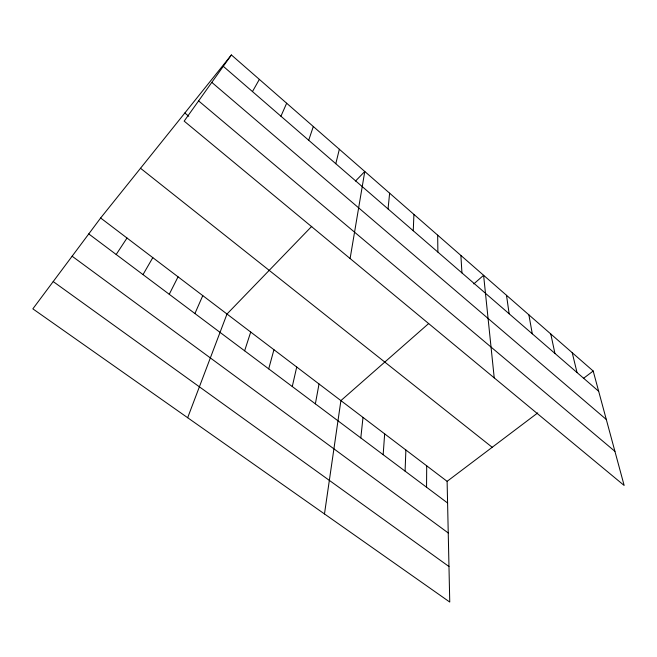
<?xml version="1.0" encoding="UTF-8"?>
<svg xmlns="http://www.w3.org/2000/svg" width="657" height="657" viewBox="0 0 657 657"><rect width="100%" height="100%" fill="white"/><g stroke="black" fill="none" stroke-linecap="round" stroke-linejoin="round"><path stroke-width="0.99" d="M426.549 487.231L426.705 465.813M405.082 471.126L405.886 449.996M413.261 230.771L413.918 214.412M383.171 454.701L384.657 433.858M388.049 208.942L389.634 193.191M360.808 437.932L363.001 417.4M324.476 513.955L340.909 400.606L428.692 323.523M350.107 258.538L364.783 171.477L355.536 181.045M315.36 403.85L319.031 383.984M292.275 386.538L296.718 367.017M335.793 163.708L339.349 149.262M268.697 368.864L273.944 349.713M244.626 350.805L250.711 332.056M308.7 140.253L313.315 126.522M187.664 417.729L226.993 314.03L311.763 226.337M194.915 313.537L202.783 295.625M280.933 116.223L286.666 103.231M169.251 294.287L178.055 276.835M252.469 91.578L259.359 79.382M143.012 274.61L152.802 257.634M116.182 254.497L127.006 238.031M231.395 54.95L184.165 121.118L624.15 485.457L593.189 371.024L231.395 54.95L100.644 217.993L32.85 308.847L449.749 602.05L447.113 481.335L100.644 217.993M473.796 283.906L483.609 275.291L494.228 377.874M447.113 481.335L537.738 412.9M583.383 378.432L593.189 371.024M53.209 281.566L448.969 566.515M72.122 256.214L448.238 532.967M88.752 233.925L447.589 503.007M140.516 168.266L492.2 447.286M184.839 112.996L188.764 116.256M198.603 100.891L614.919 451.351M211.817 82.38L606.296 419.47M223.281 66.308L598.667 391.276M572.214 352.702L577.035 372.544M550.788 333.986L554.919 353.4M528.885 314.851L532.293 333.813M506.498 295.289L509.15 313.783M460.886 255.45L461.945 272.918M437.669 235.157L437.882 252.091"/></g></svg>
